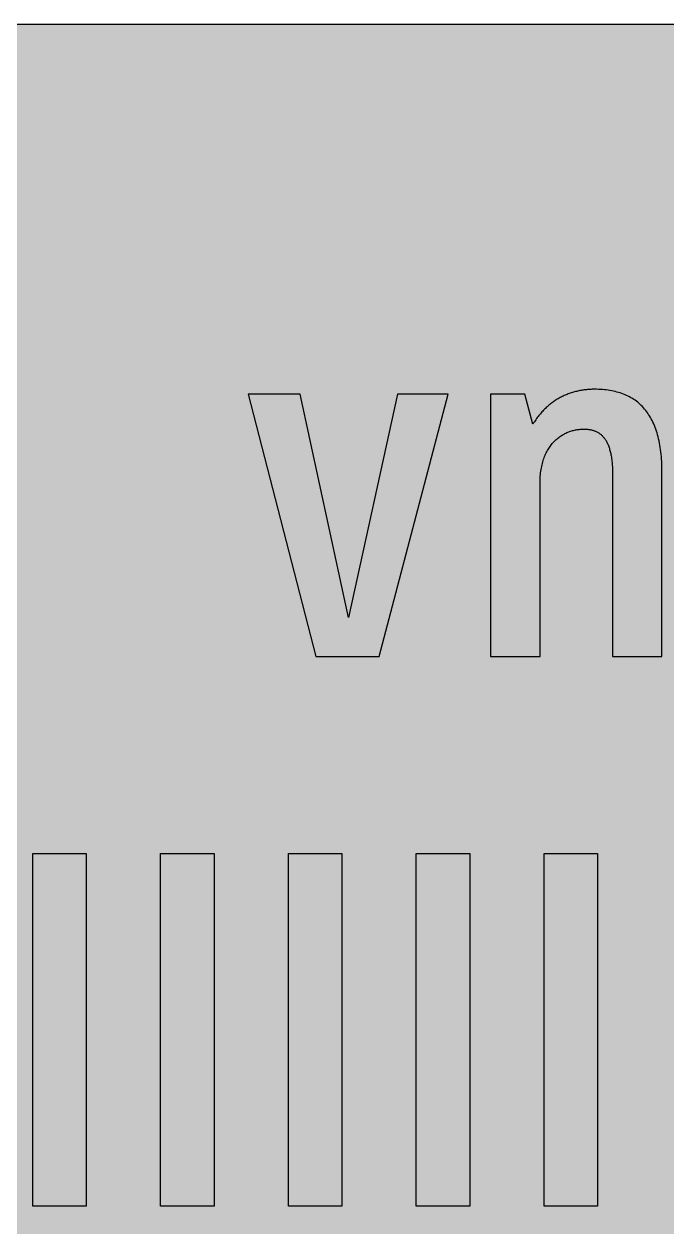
# Model space of a CAD drawing. Header units: millimetres. Extents: x 0 to 212, y 0 to 159.
# Drawn here: x 103.2 to 152.7, y 66.2 to 158.8 of the extents above; entities that cross this region are included whole.
import ezdxf

# ---------------------------------------------------------------- set-up
doc = ezdxf.new("R2010")
doc.units = ezdxf.units.MM

msp = doc.modelspace()

# ---------------------------------------------------------------- hatches: boundary and pattern name
for color, points in [(254, [(14.1633, 0.0536), (13.9878, 0.0533), (13.8125, 0.0559), (13.6373, 0.061), (13.462, 0.0686), (13.2893, 0.0787), (13.114, 0.0914), (12.9413, 0.1041), (12.7686, 0.1219), (12.5959, 0.1397), (12.4231, 0.16), (12.2504, 0.1829), (12.0777, 0.2057), (11.9075, 0.2337), (11.7373, 0.2616), (11.5672, 0.2921), (11.397, 0.3251), (11.2268, 0.3607), (11.0592, 0.3988), (10.8915, 0.4369), (10.7239, 0.4775), (10.5562, 0.5207), (10.3886, 0.5664), (10.2235, 0.6121), (10.0584, 0.6629), (9.8933, 0.7137), (9.7307, 0.7671), (9.5682, 0.8204), (9.4056, 0.8788), (9.2431, 0.9373), (9.083, 0.9982), (8.923, 1.0617), (8.763, 1.1252), (8.6055, 1.1938), (8.4455, 1.2624), (8.2906, 1.331), (8.1331, 1.4046), (7.9781, 1.4783), (7.8232, 1.5545), (7.6708, 1.6332), (7.5184, 1.7145), (7.366, 1.7958), (7.2161, 1.8796), (7.0663, 1.966), (6.919, 2.0523), (6.7716, 2.1438), (6.6243, 2.2352), (6.4795, 2.3266), (6.3348, 2.4232), (6.19, 2.5197), (6.0477, 2.6187), (5.908, 2.7178), (5.7683, 2.8194), (5.6286, 2.9235), (5.4915, 3.0302), (5.3543, 3.1369), (5.2197, 3.2461), (5.0851, 3.3579), (4.953, 3.4722), (4.8209, 3.5865), (4.6914, 3.7033), (4.5644, 3.8202), (4.4348, 3.9395), (4.3104, 4.0615), (4.1859, 4.1859), (4.0615, 4.3104), (3.9395, 4.4348), (3.8202, 4.5618), (3.7033, 4.6914), (3.5865, 4.8209), (3.4722, 4.953), (3.3579, 5.0851), (3.2487, 5.2197), (3.1369, 5.3543), (3.0302, 5.4915), (2.9235, 5.6286), (2.8194, 5.7683), (2.7178, 5.908), (2.6187, 6.0477), (2.5197, 6.19), (2.4232, 6.3348), (2.3266, 6.477), (2.2352, 6.6243), (2.1438, 6.7691), (2.0523, 6.919), (1.966, 7.0663), (1.8796, 7.2161), (1.7958, 7.366), (1.7145, 7.5184), (1.6332, 7.6708), (1.5545, 7.8232), (1.4783, 7.9781), (1.4046, 8.1331), (1.331, 8.2906), (1.2598, 8.4455), (1.1913, 8.603), (1.1252, 8.763), (1.0592, 8.923), (0.9982, 9.083), (0.9373, 9.2431), (0.8763, 9.4056), (0.8204, 9.5682), (0.7645, 9.7307), (0.7112, 9.8933), (0.6604, 10.0584), (0.6121, 10.2235), (0.5639, 10.3911), (0.5207, 10.5562), (0.4775, 10.7239), (0.4343, 10.8915), (0.3962, 11.0592), (0.3607, 11.2268), (0.3251, 11.397), (0.2921, 11.5672), (0.2616, 11.7373), (0.2311, 11.9075), (0.2057, 12.0802), (0.1803, 12.2504), (0.1575, 12.4231), (0.1372, 12.5959), (0.1194, 12.7686), (0.1041, 12.9413), (0.0889, 13.1166), (0.0787, 13.2893), (0.0686, 13.4645), (0.061, 13.6373), (0.0559, 13.8125), (0.0508, 13.9878), (0.0508, 14.163), (0.0522, 144.6925), (0.0508, 144.8664), (0.0559, 145.0416), (0.061, 145.2169), (0.0686, 145.3896), (0.0787, 145.5649), (0.0889, 145.7376), (0.1041, 145.9128), (0.1194, 146.0856), (0.1372, 146.2583), (0.1575, 146.431), (0.1803, 146.6037), (0.2057, 146.7739), (0.2311, 146.9466), (0.2616, 147.1168), (0.2921, 147.287), (0.3251, 147.4572), (0.3607, 147.6248), (0.3962, 147.795), (0.4343, 147.9626), (0.4775, 148.1303), (0.5207, 148.2979), (0.5639, 148.463), (0.6121, 148.6281), (0.6604, 148.7932), (0.7112, 148.9583), (0.7645, 149.1234), (0.8204, 149.286), (0.8763, 149.4485), (0.9373, 149.6111), (0.9982, 149.7711), (1.0592, 149.9311), (1.1252, 150.0911), (1.1913, 150.2486), (1.2598, 150.4061), (1.331, 150.5636), (1.4046, 150.7185), (1.4783, 150.876), (1.5545, 151.0284), (1.6332, 151.1833), (1.7145, 151.3357), (1.7958, 151.4856), (1.8796, 151.638), (1.966, 151.7879), (2.0523, 151.9352), (2.1438, 152.0825), (2.2352, 152.2298), (2.3266, 152.3746), (2.4232, 152.5194), (2.5197, 152.6616), (2.6187, 152.8039), (2.7178, 152.9461), (2.8194, 153.0858), (2.9235, 153.2255), (3.0302, 153.3627), (3.1369, 153.4973), (3.2487, 153.6344), (3.3579, 153.7665), (3.4722, 153.8986), (3.5865, 154.0307), (3.7033, 154.1602), (3.8202, 154.2898), (3.9395, 154.4168), (4.0615, 154.5438), (4.1859, 154.6682), (4.3104, 154.7901), (4.4348, 154.9121), (4.5644, 155.034), (4.6914, 155.1508), (4.8209, 155.2677), (4.953, 155.382), (5.0851, 155.4937), (5.2197, 155.6055), (5.3543, 155.7147), (5.4915, 155.8239), (5.6286, 155.9281), (5.7683, 156.0322), (5.908, 156.1338), (6.0477, 156.2354), (6.19, 156.3345), (6.3348, 156.431), (6.4795, 156.525), (6.6243, 156.6189), (6.7716, 156.7104), (6.919, 156.7993), (7.0663, 156.8882), (7.2161, 156.9745), (7.366, 157.0584), (7.5184, 157.1396), (7.6708, 157.2209), (7.8232, 157.2971), (7.9781, 157.3733), (8.1331, 157.4495), (8.2906, 157.5206), (8.4455, 157.5918), (8.6055, 157.6603), (8.763, 157.7289), (8.923, 157.7924), (9.083, 157.8559), (9.2431, 157.9169), (9.4056, 157.9753), (9.5682, 158.0337), (9.7307, 158.0871), (9.8933, 158.1404), (10.0584, 158.1912), (10.2235, 158.242), (10.3886, 158.2877), (10.5562, 158.3334), (10.7239, 158.3766), (10.8915, 158.4173), (11.0592, 158.4579), (11.2268, 158.4935), (11.397, 158.529), (11.5672, 158.562), (11.7373, 158.5925), (11.9075, 158.6205), (12.0777, 158.6484), (12.2504, 158.6713), (12.4231, 158.6941), (12.5959, 158.7144), (12.7686, 158.7322), (12.9413, 158.75), (13.114, 158.7627), (13.2893, 158.7754), (13.462, 158.7856), (13.6373, 158.7932), (13.8125, 158.7983), (13.9878, 158.8008), (14.163, 158.8033), (197.6078, 158.8036), (197.7822, 158.8008), (197.9574, 158.7983), (198.1327, 158.7932), (198.3054, 158.7856), (198.4807, 158.7754), (198.6534, 158.7627), (198.8287, 158.75), (199.0014, 158.7322), (199.1741, 158.7144), (199.3468, 158.6941), (199.5195, 158.6713), (199.6897, 158.6484), (199.8624, 158.6205), (200.0326, 158.5925), (200.2028, 158.562), (200.373, 158.529), (200.5432, 158.4935), (200.7108, 158.4579), (200.8784, 158.4173), (201.0461, 158.3766), (201.2137, 158.3334), (201.3788, 158.2877), (201.5465, 158.242), (201.7116, 158.1912), (201.8767, 158.1404), (202.0392, 158.0871), (202.2018, 158.0337), (202.3643, 157.9753), (202.5269, 157.9169), (202.6869, 157.8559), (202.8469, 157.7924), (203.007, 157.7289), (203.167, 157.6603), (203.3245, 157.5918), (203.4794, 157.5206), (203.6369, 157.4495), (203.7918, 157.3733), (203.9468, 157.2971), (204.0992, 157.2209), (204.2516, 157.1396), (204.404, 157.0584), (204.5538, 156.9745), (204.7037, 156.8882), (204.8535, 156.7993), (205.0009, 156.7104), (205.1456, 156.6189), (205.293, 156.525), (205.4352, 156.431), (205.58, 156.3345), (205.7222, 156.2354), (205.8619, 156.1338), (206.0016, 156.0322), (206.1413, 155.9281), (206.2785, 155.8239), (206.4156, 155.7147), (206.5503, 155.6055), (206.6849, 155.4937), (206.817, 155.382), (206.949, 155.2677), (207.0786, 155.1508), (207.2081, 155.034), (207.3351, 154.9121), (207.4596, 154.7901), (207.584, 154.6682), (207.7085, 154.5438), (207.8304, 154.4168), (207.9498, 154.2898), (208.0666, 154.1602), (208.1835, 154.0307), (208.2978, 153.8986), (208.4121, 153.7665), (208.5238, 153.6344), (208.6331, 153.4973), (208.7397, 153.3627), (208.8464, 153.2255), (208.9506, 153.0858), (209.0522, 152.9461), (209.1512, 152.8039), (209.2503, 152.6616), (209.3468, 152.5194), (209.4433, 152.3746), (209.5348, 152.2298), (209.6262, 152.0825), (209.7176, 151.9352), (209.804, 151.7879), (209.8904, 151.638), (209.9742, 151.4856), (210.0555, 151.3357), (210.1367, 151.1833), (210.2155, 151.0284), (210.2917, 150.876), (210.3653, 150.7185), (210.439, 150.5636), (210.5076, 150.4061), (210.5762, 150.2486), (210.6447, 150.0911), (210.7082, 149.9311), (210.7717, 149.7711), (210.8327, 149.6111), (210.8911, 149.4485), (210.9495, 149.286), (211.0029, 149.1234), (211.0562, 148.9583), (211.107, 148.7932), (211.1578, 148.6281), (211.2035, 148.463), (211.2493, 148.2979), (211.2924, 148.1303), (211.3331, 147.9626), (211.3712, 147.795), (211.4093, 147.6248), (211.4448, 147.4572), (211.4779, 147.287), (211.5083, 147.1168), (211.5363, 146.9466), (211.5642, 146.7739), (211.5871, 146.6037), (211.6099, 146.431), (211.6303, 146.2583), (211.648, 146.0856), (211.6658, 145.9128), (211.6785, 145.7376), (211.6912, 145.5649), (211.7014, 145.3896), (211.709, 145.2169), (211.7141, 145.0416), (211.7166, 144.8664), (211.7166, 144.6911), (211.7189, 14.1647), (211.7166, 13.9878), (211.7141, 13.8125), (211.709, 13.6373), (211.7014, 13.4645), (211.6912, 13.2893), (211.6785, 13.1166), (211.6658, 12.9413), (211.648, 12.7686), (211.6303, 12.5959), (211.6099, 12.4231), (211.5871, 12.2504), (211.5642, 12.0802), (211.5363, 11.9075), (211.5083, 11.7373), (211.4779, 11.5672), (211.4448, 11.397), (211.4093, 11.2268), (211.3712, 11.0592), (211.3331, 10.8915), (211.2924, 10.7239), (211.2493, 10.5562), (211.2035, 10.3911), (211.1578, 10.2235), (211.107, 10.0584), (211.0562, 9.8933), (211.0029, 9.7307), (210.9495, 9.5682), (210.8911, 9.4056), (210.8327, 9.2431), (210.7717, 9.083), (210.7082, 8.923), (210.6447, 8.763), (210.5762, 8.603), (210.5076, 8.4455), (210.439, 8.2906), (210.3653, 8.1331), (210.2917, 7.9781), (210.2155, 7.8232), (210.1367, 7.6708), (210.0555, 7.5184), (209.9742, 7.366), (209.8904, 7.2161), (209.804, 7.0663), (209.7176, 6.919), (209.6262, 6.7691), (209.5348, 6.6243), (209.4433, 6.477), (209.3468, 6.3348), (209.2503, 6.19), (209.1512, 6.0477), (209.0522, 5.908), (208.9506, 5.7683), (208.8464, 5.6286), (208.7397, 5.4915), (208.6331, 5.3543), (208.5238, 5.2197), (208.4121, 5.0851), (208.2978, 4.953), (208.1835, 4.8209), (208.0666, 4.6914), (207.9498, 4.5618), (207.8304, 4.4348), (207.7085, 4.3104), (207.584, 4.1859), (207.4596, 4.0615), (207.3351, 3.9395), (207.2081, 3.8202), (207.0786, 3.7033), (206.949, 3.5865), (206.817, 3.4722), (206.6849, 3.3579), (206.5503, 3.2461), (206.4156, 3.1369), (206.2785, 3.0302), (206.1413, 2.9235), (206.0016, 2.8194), (205.8619, 2.7178), (205.7222, 2.6187), (205.58, 2.5197), (205.4352, 2.4232), (205.293, 2.3266), (205.1456, 2.2352), (205.0009, 2.1438), (204.8535, 2.0523), (204.7037, 1.966), (204.5538, 1.8796), (204.404, 1.7958), (204.2516, 1.7145), (204.0992, 1.6332), (203.9468, 1.5545), (203.7918, 1.4783), (203.6369, 1.4046), (203.4794, 1.331), (203.3245, 1.2624), (203.167, 1.1938), (203.007, 1.1252), (202.8469, 1.0617), (202.6869, 0.9982), (202.5269, 0.9373), (202.3643, 0.8788), (202.2018, 0.8204), (202.0392, 0.7671), (201.8767, 0.7137), (201.7116, 0.6629), (201.5465, 0.6121), (201.3788, 0.5664), (201.2137, 0.5207), (201.0461, 0.4775), (200.8784, 0.4369), (200.7108, 0.3988), (200.5432, 0.3607), (200.373, 0.3251), (200.2028, 0.2921), (200.0326, 0.2616), (199.8624, 0.2337), (199.6897, 0.2057), (199.5195, 0.1829), (199.3468, 0.16), (199.1741, 0.1397), (199.0014, 0.1219), (198.8287, 0.1041), (198.6534, 0.0914), (198.4807, 0.0787), (198.3054, 0.0686), (198.1327, 0.061), (197.9574, 0.0559), (197.7822, 0.0533), (197.6069, 0.0533)]), (59, [(152.2786, 110.1203), (152.2786, 124.3221), (152.2755, 124.526), (152.273, 124.7292), (152.2654, 124.9274), (152.2552, 125.1204), (152.2451, 125.3134), (152.2298, 125.4989), (152.212, 125.6843), (152.1917, 125.8646), (152.1689, 126.0399), (152.146, 126.2151), (152.1181, 126.3853), (152.0876, 126.5504), (152.0546, 126.713), (152.019, 126.873), (151.9809, 127.0279), (151.9403, 127.1803), (151.8971, 127.3302), (151.8514, 127.475), (151.8031, 127.6172), (151.7523, 127.7569), (151.699, 127.8915), (151.6405, 128.0236), (151.5821, 128.1532), (151.5212, 128.2776), (151.4577, 128.3995), (151.3916, 128.5189), (151.323, 128.6332), (151.2519, 128.745), (151.1783, 128.8542), (151.1021, 128.9609), (151.0233, 129.0625), (150.942, 129.1615), (150.8608, 129.2581), (150.7744, 129.3495), (150.6855, 129.4384), (150.5941, 129.5248), (150.5001, 129.6086), (150.4061, 129.6873), (150.307, 129.7635), (150.2054, 129.8372), (150.1038, 129.9083), (149.9972, 129.9743), (149.8905, 130.0378), (149.7787, 130.0988), (149.667, 130.1572), (149.5501, 130.2131), (149.4333, 130.2639), (149.3139, 130.3122), (149.192, 130.3579), (149.0675, 130.4011), (148.9405, 130.4392), (148.811, 130.4773), (148.6789, 130.5103), (148.5443, 130.5408), (148.4071, 130.5687), (148.27, 130.5916), (148.1277, 130.6144), (147.9855, 130.6322), (147.8407, 130.65), (147.6908, 130.6627), (147.541, 130.6728), (147.3886, 130.6779), (147.2336, 130.683), (147.0762, 130.6855), (146.9898, 130.683), (146.9034, 130.683), (146.8145, 130.6779), (146.7282, 130.6754), (146.6418, 130.6703), (146.5555, 130.6627), (146.4716, 130.6551), (146.3853, 130.6449), (146.2989, 130.6347), (146.2151, 130.6246), (146.1287, 130.6119), (146.0449, 130.5966), (145.9611, 130.5814), (145.8773, 130.5662), (145.7935, 130.5484), (145.7096, 130.5281), (145.6284, 130.5077), (145.5445, 130.4849), (145.4633, 130.462), (145.382, 130.4392), (145.2982, 130.4138), (145.2194, 130.3858), (145.1381, 130.3579), (145.0569, 130.3299), (144.9781, 130.2969), (144.8994, 130.2664), (144.8206, 130.2334), (144.7419, 130.1979), (144.6632, 130.1623), (144.587, 130.1242), (144.5108, 130.0836), (144.4346, 130.0455), (144.3584, 130.0023), (144.2822, 129.9591), (144.2085, 129.9159), (144.1348, 129.8702), (144.0612, 129.8219), (143.9875, 129.7737), (143.9164, 129.7254), (143.8453, 129.6721), (143.7742, 129.6213), (143.703, 129.5654), (143.6345, 129.5095), (143.5659, 129.4536), (143.4973, 129.3952), (143.4287, 129.3368), (143.3627, 129.2733), (143.2966, 129.2123), (143.2306, 129.1463), (143.1671, 129.0828), (143.1011, 129.0142), (143.0376, 128.9456), (142.9766, 128.8771), (142.9156, 128.8059), (142.8547, 128.7323), (142.7937, 128.6561), (142.7353, 128.5824), (142.6769, 128.5037), (142.6185, 128.4249), (142.5626, 128.3437), (142.5067, 128.2624), (142.4508, 128.1786), (142.3975, 128.0947), (142.3441, 128.0084), (141.7228, 130.2988), (139.084, 130.2988), (139.084, 110.1203), (142.8873, 110.1203), (142.8873, 123.4292), (142.8877, 123.5735), (142.8902, 123.7158), (142.8979, 123.8555), (142.908, 123.9926), (142.9182, 124.1273), (142.9334, 124.2568), (142.9512, 124.3863), (142.969, 124.5108), (142.9893, 124.6327), (143.0147, 124.7521), (143.0401, 124.8689), (143.068, 124.9832), (143.0985, 125.0925), (143.1315, 125.2017), (143.1646, 125.3058), (143.2001, 125.41), (143.2382, 125.509), (143.2789, 125.6081), (143.3195, 125.7021), (143.3652, 125.7935), (143.4084, 125.8824), (143.4567, 125.9688), (143.5049, 126.0551), (143.5557, 126.1364), (143.6065, 126.2151), (143.6599, 126.2913), (143.7157, 126.3675), (143.7716, 126.4387), (143.8275, 126.5098), (143.8859, 126.5758), (143.9469, 126.6419), (144.0078, 126.7028), (144.0688, 126.7638), (144.1323, 126.8222), (144.1958, 126.8781), (144.2618, 126.9314), (144.3253, 126.9822), (144.3939, 127.0305), (144.46, 127.0787), (144.5285, 127.1219), (144.5971, 127.1651), (144.6682, 127.2057), (144.7368, 127.2438), (144.8079, 127.2819), (144.8791, 127.315), (144.9527, 127.348), (145.0238, 127.3785), (145.0975, 127.4064), (145.1686, 127.4343), (145.2423, 127.4597), (145.3159, 127.4826), (145.3896, 127.5029), (145.4633, 127.5207), (145.5369, 127.5385), (145.608, 127.5537), (145.6817, 127.569), (145.7554, 127.5817), (145.829, 127.5918), (145.9027, 127.5994), (145.9738, 127.6071), (146.0475, 127.6121), (146.1186, 127.6172), (146.1922, 127.6198), (146.2634, 127.6198), (146.3243, 127.6198), (146.3853, 127.6172), (146.4437, 127.6147), (146.5047, 127.6096), (146.5631, 127.6045), (146.6215, 127.5994), (146.6799, 127.5918), (146.7358, 127.5817), (146.7917, 127.5715), (146.8476, 127.5588), (146.9009, 127.5461), (146.9568, 127.5309), (147.0101, 127.5131), (147.0609, 127.4953), (147.1143, 127.4775), (147.1651, 127.4572), (147.2133, 127.4343), (147.2641, 127.4089), (147.3124, 127.3835), (147.3606, 127.3556), (147.4064, 127.3277), (147.4521, 127.2972), (147.4978, 127.2642), (147.541, 127.2311), (147.5842, 127.1956), (147.6273, 127.1575), (147.668, 127.1168), (147.7086, 127.0762), (147.7493, 127.033), (147.7874, 126.9873), (147.8255, 126.9416), (147.8636, 126.8908), (147.8991, 126.84), (147.9347, 126.7866), (147.9677, 126.7333), (148.0007, 126.6749), (148.0312, 126.6165), (148.0642, 126.5555), (148.0922, 126.492), (148.1226, 126.426), (148.1506, 126.3574), (148.176, 126.2888), (148.2014, 126.2151), (148.2268, 126.1415), (148.2496, 126.0627), (148.2725, 125.984), (148.2928, 125.9027), (148.3131, 125.8189), (148.3335, 125.7325), (148.3512, 125.6436), (148.3665, 125.5522), (148.3817, 125.4582), (148.397, 125.3617), (148.4097, 125.2626), (148.4224, 125.161), (148.4325, 125.0569), (148.4427, 124.9502), (148.4503, 124.841), (148.4579, 124.7292), (148.463, 124.6124), (148.4681, 124.4956), (148.4706, 124.3762), (148.4732, 124.2517), (148.4732, 124.1273), (148.4753, 110.1203)]), (59, [(135.8251, 130.2988), (131.9057, 130.2988), (128.1409, 113.1076), (124.4163, 130.2988), (120.4186, 130.2988), (125.6192, 110.1203), (130.5084, 110.1203)]), (59, [(103.8257, 94.9508), (107.9461, 94.9508), (107.9461, 67.787), (103.8257, 67.787)]), (59, [(113.6689, 94.9508), (117.7893, 94.9508), (117.7893, 67.787), (113.6689, 67.787)]), (59, [(123.5121, 94.9508), (127.6325, 94.9508), (127.6325, 67.787), (123.5121, 67.787)]), (59, [(133.3556, 94.9508), (137.4761, 94.9508), (137.4761, 67.787), (133.3556, 67.787)]), (59, [(143.1988, 94.9508), (147.3193, 94.9508), (147.3193, 67.787), (143.1988, 67.787)])]:
    msp.add_hatch(color=color).paths.add_polyline_path(points)
h = msp.add_hatch(color=59)
h.paths.add_polyline_path([(14.1633, 3.5814), (13.8887, 3.5839), (13.6169, 3.5941), (13.3477, 3.6119), (13.081, 3.6347), (12.8143, 3.6652), (12.5501, 3.7008), (12.2885, 3.7465), (12.0294, 3.7948), (11.7729, 3.8506), (11.5164, 3.9141), (11.2649, 3.9827), (11.016, 4.0564), (10.7671, 4.1351), (10.5232, 4.2215), (10.2819, 4.3129), (10.0432, 4.412), (9.8069, 4.5161), (9.5733, 4.6228), (9.3447, 4.7371), (9.1186, 4.8565), (8.8951, 4.9809), (8.6741, 5.113), (8.4582, 5.2476), (8.2448, 5.3873), (8.0366, 5.5321), (7.8308, 5.682), (7.6276, 5.8369), (7.4295, 5.9969), (7.2365, 6.1595), (7.046, 6.3297), (6.8605, 6.5024), (6.6777, 6.6802), (6.5024, 6.8605), (6.3271, 7.046), (6.1595, 7.2365), (5.9969, 7.432), (5.8369, 7.6302), (5.682, 7.8308), (5.5321, 8.0366), (5.3873, 8.2448), (5.2451, 8.4582), (5.1105, 8.6741), (4.9809, 8.8951), (4.8565, 9.1186), (4.7371, 9.3447), (4.6228, 9.5758), (4.5136, 9.8069), (4.4094, 10.0432), (4.3129, 10.2819), (4.2215, 10.5232), (4.1351, 10.7696), (4.0538, 11.016), (3.9802, 11.2649), (3.9116, 11.5189), (3.8506, 11.7729), (3.7948, 12.0294), (3.744, 12.2911), (3.7008, 12.5527), (3.6627, 12.8143), (3.6322, 13.081), (3.6093, 13.3502), (3.5916, 13.6195), (3.5814, 13.8913), (3.5789, 14.163), (3.58, 144.6925), (3.5814, 144.9654), (3.5916, 145.2347), (3.6093, 145.5064), (3.6322, 145.7731), (3.6627, 146.0398), (3.7008, 146.304), (3.744, 146.5656), (3.7948, 146.8247), (3.8506, 147.0812), (3.9116, 147.3352), (3.9802, 147.5892), (4.0538, 147.8382), (4.1351, 148.0845), (4.2215, 148.3309), (4.3129, 148.5722), (4.4094, 148.811), (4.5136, 149.0472), (4.6228, 149.2783), (4.7371, 149.5095), (4.8565, 149.7355), (4.9809, 149.9591), (5.1105, 150.1775), (5.2451, 150.3959), (5.3873, 150.6093), (5.5321, 150.8176), (5.682, 151.0233), (5.8369, 151.224), (5.9969, 151.4221), (6.1595, 151.6177), (6.3271, 151.8056), (6.5024, 151.9936), (6.6777, 152.1739), (6.8605, 152.3517), (7.046, 152.5245), (7.2365, 152.6946), (7.4295, 152.8572), (7.6276, 153.0172), (7.8308, 153.1722), (8.0366, 153.322), (8.2448, 153.4668), (8.4582, 153.6065), (8.6741, 153.7411), (8.8951, 153.8732), (9.1186, 153.9977), (9.3447, 154.117), (9.5733, 154.2313), (9.8069, 154.3406), (10.0432, 154.4422), (10.2819, 154.5412), (10.5232, 154.6327), (10.7671, 154.719), (11.016, 154.7978), (11.2649, 154.874), (11.5164, 154.9425), (11.7729, 155.0035), (12.0294, 155.0594), (12.2885, 155.1102), (12.5501, 155.1534), (12.8143, 155.1889), (13.081, 155.2194), (13.3477, 155.2448), (13.6169, 155.26), (13.8887, 155.2702), (14.163, 155.2753), (197.6078, 155.2758), (197.8787, 155.2702), (198.1505, 155.26), (198.4197, 155.2448), (198.689, 155.2194), (198.9557, 155.1889), (199.2173, 155.1534), (199.4789, 155.1102), (199.7405, 155.0594), (199.9971, 155.0035), (200.2511, 154.9425), (200.5051, 154.874), (200.754, 154.7978), (201.0004, 154.719), (201.2467, 154.6327), (201.488, 154.5412), (201.7268, 154.4422), (201.963, 154.3406), (202.1942, 154.2313), (202.4253, 154.117), (202.6514, 153.9977), (202.8749, 153.8732), (203.0959, 153.7411), (203.3118, 153.6065), (203.5251, 153.4668), (203.7334, 153.322), (203.9391, 153.1722), (204.1398, 153.0172), (204.3379, 152.8572), (204.5335, 152.6946), (204.724, 152.5245), (204.9094, 152.3517), (205.0898, 152.1739), (205.2676, 151.9936), (205.4403, 151.8056), (205.6105, 151.6177), (205.773, 151.4221), (205.933, 151.224), (206.088, 151.0233), (206.2378, 150.8176), (206.3826, 150.6093), (206.5223, 150.3959), (206.6569, 150.1775), (206.789, 149.9591), (206.9135, 149.7355), (207.0329, 149.5095), (207.1472, 149.2783), (207.2538, 149.0472), (207.358, 148.811), (207.457, 148.5722), (207.5485, 148.3309), (207.6348, 148.0845), (207.7136, 147.8382), (207.7872, 147.5892), (207.8558, 147.3352), (207.9193, 147.0812), (207.9752, 146.8247), (208.0235, 146.5656), (208.0692, 146.304), (208.1047, 146.0398), (208.1352, 145.7731), (208.1581, 145.5064), (208.1759, 145.2347), (208.186, 144.9654), (208.1911, 144.6911), (208.1911, 14.1647), (208.186, 13.8913), (208.1759, 13.6195), (208.1581, 13.3502), (208.1352, 13.081), (208.1047, 12.8143), (208.0692, 12.5527), (208.0235, 12.2911), (207.9752, 12.0294), (207.9193, 11.7729), (207.8558, 11.5189), (207.7872, 11.2649), (207.7136, 11.016), (207.6348, 10.7696), (207.5485, 10.5232), (207.457, 10.2819), (207.358, 10.0432), (207.2538, 9.8069), (207.1472, 9.5758), (207.0329, 9.3447), (206.9135, 9.1186), (206.789, 8.8951), (206.6569, 8.6741), (206.5223, 8.4582), (206.3826, 8.2448), (206.2378, 8.0366), (206.088, 7.8308), (205.933, 7.6302), (205.773, 7.432), (205.6105, 7.2365), (205.4403, 7.046), (205.2676, 6.8605), (205.0898, 6.6802), (204.9094, 6.5024), (204.724, 6.3297), (204.5335, 6.1595), (204.3379, 5.9969), (204.1398, 5.8369), (203.9391, 5.682), (203.7334, 5.5321), (203.5251, 5.3873), (203.3118, 5.2476), (203.0959, 5.113), (202.8749, 4.9809), (202.6514, 4.8565), (202.4253, 4.7371), (202.1942, 4.6228), (201.963, 4.5161), (201.7268, 4.412), (201.488, 4.3129), (201.2467, 4.2215), (201.0004, 4.1351), (200.754, 4.0564), (200.5051, 3.9827), (200.2511, 3.9141), (199.9971, 3.8506), (199.7405, 3.7948), (199.4789, 3.7465), (199.2173, 3.7008), (198.9557, 3.6652), (198.689, 3.6347), (198.4197, 3.6119), (198.1505, 3.5941), (197.8787, 3.5839), (197.6069, 3.5789)])
h.paths.add_polyline_path([(14.1633, 8.8731), (14.0259, 8.8748), (13.8887, 8.8798), (13.7541, 8.8875), (13.622, 8.9002), (13.4874, 8.9154), (13.3553, 8.9332), (13.2258, 8.9535), (13.0962, 8.9789), (12.9667, 9.0068), (12.8397, 9.0373), (12.7127, 9.0729), (12.5882, 9.1084), (12.4663, 9.1491), (12.3419, 9.1923), (12.2225, 9.238), (12.1031, 9.2888), (11.9837, 9.3396), (11.8694, 9.3929), (11.7526, 9.4513), (11.6408, 9.5098), (11.5291, 9.5733), (11.4198, 9.6368), (11.3106, 9.7053), (11.2039, 9.7765), (11.0998, 9.8476), (10.9957, 9.9238), (10.8966, 10), (10.7975, 10.0787), (10.6985, 10.1625), (10.6045, 10.2464), (10.5105, 10.3327), (10.4216, 10.4216), (10.3327, 10.5131), (10.2464, 10.6045), (10.16, 10.701), (10.0787, 10.7975), (10, 10.8966), (9.9212, 10.9982), (9.8476, 11.0998), (9.7739, 11.2039), (9.7053, 11.3106), (9.6368, 11.4198), (9.5707, 11.5291), (9.5098, 11.6408), (9.4488, 11.7551), (9.3929, 11.8694), (9.337, 11.9863), (9.2862, 12.1031), (9.238, 12.2225), (9.1923, 12.3444), (9.1491, 12.4663), (9.1084, 12.5908), (9.0703, 12.7152), (9.0373, 12.8397), (9.0068, 12.9692), (8.9789, 13.0962), (8.9535, 13.2258), (8.9306, 13.3579), (8.9129, 13.4899), (8.8976, 13.622), (8.8849, 13.7566), (8.8773, 13.8913), (8.8722, 14.0259), (8.8697, 14.163), (8.8717, 144.6925), (8.8722, 144.8283), (8.8773, 144.9629), (8.8849, 145.0975), (8.8976, 145.2321), (8.9129, 145.3642), (8.9306, 145.4963), (8.9535, 145.6284), (8.9789, 145.7579), (9.0068, 145.8849), (9.0373, 146.0144), (9.0703, 146.1389), (9.1084, 146.2634), (9.1491, 146.3878), (9.1923, 146.5097), (9.238, 146.6317), (9.2862, 146.751), (9.337, 146.8679), (9.3929, 146.9847), (9.4488, 147.099), (9.5098, 147.2133), (9.5707, 147.3251), (9.6368, 147.4343), (9.7053, 147.5435), (9.7739, 147.6502), (9.8476, 147.7543), (9.9212, 147.8559), (10, 147.9575), (10.0787, 148.0566), (10.16, 148.1531), (10.2464, 148.2496), (10.3327, 148.3411), (10.4216, 148.4325), (10.5105, 148.5214), (10.6045, 148.6078), (10.6985, 148.6916), (10.7975, 148.7754), (10.8966, 148.8542), (10.9957, 148.9304), (11.0998, 149.0066), (11.2039, 149.0777), (11.3106, 149.1488), (11.4198, 149.2174), (11.5291, 149.2809), (11.6408, 149.3444), (11.7526, 149.4028), (11.8694, 149.4612), (11.9837, 149.5146), (12.1031, 149.5679), (12.2225, 149.6162), (12.3419, 149.6619), (12.4663, 149.7051), (12.5882, 149.7457), (12.7127, 149.7813), (12.8397, 149.8168), (12.9667, 149.8473), (13.0962, 149.8752), (13.2258, 149.9006), (13.3553, 149.921), (13.4874, 149.9413), (13.622, 149.9565), (13.7541, 149.9667), (13.8887, 149.9768), (14.0259, 149.9819), (14.163, 149.9819), (197.6078, 149.9842), (197.7441, 149.9819), (197.8787, 149.9768), (198.0133, 149.9667), (198.1479, 149.9565), (198.28, 149.9413), (198.4121, 149.921), (198.5442, 149.9006), (198.6737, 149.8752), (198.8007, 149.8473), (198.9303, 149.8168), (199.0547, 149.7813), (199.1792, 149.7457), (199.3036, 149.7051), (199.4256, 149.6619), (199.5475, 149.6162), (199.6669, 149.5679), (199.7837, 149.5146), (199.9005, 149.4612), (200.0148, 149.4028), (200.1291, 149.3444), (200.2409, 149.2809), (200.3501, 149.2174), (200.4593, 149.1488), (200.566, 149.0777), (200.6702, 149.0066), (200.7718, 148.9304), (200.8734, 148.8542), (200.9724, 148.7754), (201.0689, 148.6916), (201.1655, 148.6078), (201.2569, 148.5214), (201.3483, 148.4325), (201.4372, 148.3411), (201.5236, 148.2496), (201.6074, 148.1531), (201.6912, 148.0566), (201.77, 147.9575), (201.8462, 147.8559), (201.9224, 147.7543), (201.9935, 147.6502), (202.0646, 147.5435), (202.1332, 147.4343), (202.1967, 147.3251), (202.2602, 147.2133), (202.3186, 147.099), (202.377, 146.9847), (202.4304, 146.8679), (202.4812, 146.751), (202.532, 146.6317), (202.5777, 146.5097), (202.6209, 146.3878), (202.6615, 146.2634), (202.6971, 146.1389), (202.7326, 146.0144), (202.7631, 145.8849), (202.7911, 145.7579), (202.8165, 145.6284), (202.8368, 145.4963), (202.8546, 145.3642), (202.8698, 145.2321), (202.8825, 145.0975), (202.8901, 144.9629), (202.8952, 144.8283), (202.8977, 144.6911), (202.8994, 14.1647), (202.8952, 14.0259), (202.8901, 13.8913), (202.8825, 13.7566), (202.8698, 13.622), (202.8546, 13.4899), (202.8368, 13.3579), (202.8165, 13.2258), (202.7911, 13.0962), (202.7631, 12.9692), (202.7326, 12.8397), (202.6971, 12.7152), (202.6615, 12.5908), (202.6209, 12.4663), (202.5777, 12.3444), (202.532, 12.2225), (202.4812, 12.1031), (202.4304, 11.9863), (202.377, 11.8694), (202.3186, 11.7551), (202.2602, 11.6408), (202.1967, 11.5291), (202.1332, 11.4198), (202.0646, 11.3106), (201.9935, 11.2039), (201.9224, 11.0998), (201.8462, 10.9982), (201.77, 10.8966), (201.6912, 10.7975), (201.6074, 10.701), (201.5236, 10.6045), (201.4372, 10.5131), (201.3483, 10.4216), (201.2569, 10.3327), (201.1655, 10.2464), (201.0689, 10.1625), (200.9724, 10.0787), (200.8734, 10), (200.7718, 9.9238), (200.6702, 9.8476), (200.566, 9.7765), (200.4593, 9.7053), (200.3501, 9.6368), (200.2409, 9.5733), (200.1291, 9.5098), (200.0148, 9.4513), (199.9005, 9.3929), (199.7837, 9.3396), (199.6669, 9.2888), (199.5475, 9.238), (199.4256, 9.1923), (199.3036, 9.1491), (199.1792, 9.1084), (199.0547, 9.0729), (198.9303, 9.0373), (198.8007, 9.0068), (198.6737, 8.9789), (198.5442, 8.9535), (198.4121, 8.9332), (198.28, 8.9154), (198.1479, 8.9002), (198.0133, 8.8875), (197.8787, 8.8798), (197.7441, 8.8748), (197.6069, 8.8722)], flags=16)
h = msp.add_hatch(color=59)
h.paths.add_polyline_path([(118.0123, 118.9284), (118.0123, 121.1404), (118.0109, 121.4247), (118.0059, 121.7066), (118.0008, 121.9835), (117.9906, 122.2578), (117.9805, 122.5271), (117.9678, 122.7912), (117.95, 123.0528), (117.9322, 123.3094), (117.9093, 123.5634), (117.8865, 123.8123), (117.8585, 124.0561), (117.8281, 124.2974), (117.795, 124.5337), (117.7595, 124.7648), (117.7214, 124.9934), (117.6807, 125.2169), (117.6376, 125.4354), (117.5893, 125.6513), (117.5385, 125.8621), (117.4852, 126.0704), (117.4293, 126.271), (117.3683, 126.4691), (117.3048, 126.6647), (117.2388, 126.8527), (117.1702, 127.0381), (117.0965, 127.2184), (117.0229, 127.3962), (116.9416, 127.5664), (116.8603, 127.7341), (116.774, 127.8992), (116.6825, 128.0566), (116.5911, 128.2116), (116.4946, 128.3614), (116.393, 128.5062), (116.2888, 128.6459), (116.1821, 128.7831), (116.0704, 128.9126), (115.9561, 129.0396), (115.8367, 129.1641), (115.7122, 129.2809), (115.5878, 129.3952), (115.4557, 129.5019), (115.3211, 129.606), (115.1839, 129.7051), (115.0417, 129.7991), (114.8944, 129.8905), (114.7445, 129.9743), (114.5896, 130.0556), (114.4321, 130.1318), (114.2695, 130.2029), (114.1019, 130.269), (113.9317, 130.3299), (113.7564, 130.3858), (113.5761, 130.4366), (113.3907, 130.4849), (113.2027, 130.5255), (113.0097, 130.5636), (112.8116, 130.5941), (112.6109, 130.622), (112.4026, 130.6449), (112.1918, 130.6627), (111.9759, 130.6754), (111.7575, 130.683), (111.5314, 130.6855), (111.3104, 130.683), (111.092, 130.6754), (110.8786, 130.6627), (110.6678, 130.6449), (110.4595, 130.6246), (110.2563, 130.5966), (110.0582, 130.5662), (109.8626, 130.5281), (109.6696, 130.4874), (109.4816, 130.4392), (109.2987, 130.3884), (109.1184, 130.3299), (108.9406, 130.269), (108.7679, 130.2004), (108.5977, 130.1293), (108.4326, 130.0505), (108.27, 129.9693), (108.1126, 129.8804), (107.9576, 129.7864), (107.8052, 129.6899), (107.6579, 129.5857), (107.5131, 129.4765), (107.3734, 129.3622), (107.2363, 129.2428), (107.1016, 129.1184), (106.9721, 128.9863), (106.8476, 128.8517), (106.7232, 128.7094), (106.6038, 128.5621), (106.4895, 128.4097), (106.3777, 128.2522), (106.2685, 128.0897), (106.1618, 127.922), (106.0602, 127.7468), (105.9637, 127.5664), (105.8697, 127.381), (105.7783, 127.1905), (105.6894, 126.9949), (105.6056, 126.7917), (105.5243, 126.5834), (105.4456, 126.3701), (105.3719, 126.1491), (105.3008, 125.923), (105.2347, 125.6919), (105.1712, 125.4557), (105.1103, 125.2144), (105.0519, 124.9655), (104.9985, 124.7089), (104.9477, 124.4498), (104.902, 124.1831), (104.8588, 123.9114), (104.8182, 123.632), (104.7801, 123.3475), (104.7445, 123.0579), (104.714, 122.7633), (104.6886, 122.4585), (104.6632, 122.1511), (104.6429, 121.8362), (104.6251, 121.5161), (104.6099, 121.1885), (104.5997, 120.8557), (104.5921, 120.5179), (104.587, 120.1725), (104.5845, 119.8194), (104.587, 119.4333), (104.5947, 119.0549), (104.6099, 118.684), (104.6277, 118.3259), (104.6505, 117.9754), (104.681, 117.635), (104.714, 117.3023), (104.7521, 116.9797), (104.7953, 116.6673), (104.8436, 116.3599), (104.8969, 116.0653), (104.9528, 115.7757), (105.0163, 115.4963), (105.0823, 115.2246), (105.1509, 114.9629), (105.2271, 114.7064), (105.3059, 114.46), (105.3871, 114.2213), (105.4735, 113.9901), (105.5649, 113.7666), (105.6589, 113.5482), (105.758, 113.3399), (105.8596, 113.1392), (105.9637, 112.9436), (106.0729, 112.7557), (106.1847, 112.5753), (106.299, 112.4026), (106.4184, 112.235), (106.5403, 112.075), (106.6648, 111.92), (106.7918, 111.7727), (106.9238, 111.633), (107.0559, 111.4958), (107.1931, 111.3663), (107.3302, 111.2444), (107.4725, 111.1275), (107.6147, 111.0158), (107.762, 110.9091), (107.9094, 110.8075), (108.0592, 110.7135), (108.2116, 110.6221), (108.3666, 110.5383), (108.524, 110.457), (108.6815, 110.3833), (108.8415, 110.3122), (109.0041, 110.2462), (109.1667, 110.1852), (109.3318, 110.1268), (109.4994, 110.076), (109.667, 110.0277), (109.8347, 109.982), (110.0049, 109.9439), (110.1776, 109.9058), (110.3503, 109.8753), (110.523, 109.8448), (110.6983, 109.8194), (110.8735, 109.7991), (111.0488, 109.7788), (111.2241, 109.7636), (111.4019, 109.7509), (111.5797, 109.7432), (111.7575, 109.7356), (111.9353, 109.7305), (112.1131, 109.7305), (112.2121, 109.7305), (112.3137, 109.7331), (112.4128, 109.7356), (112.5144, 109.7382), (112.6134, 109.7432), (112.7125, 109.7509), (112.8116, 109.7559), (112.9106, 109.7661), (113.0122, 109.7737), (113.1113, 109.7839), (113.2078, 109.794), (113.3069, 109.8067), (113.4059, 109.8194), (113.505, 109.8321), (113.6015, 109.8474), (113.7006, 109.8626), (113.7971, 109.8779), (113.8936, 109.8956), (113.9901, 109.9109), (114.0866, 109.9312), (114.1806, 109.949), (114.2771, 109.9693), (114.3711, 109.9896), (114.4651, 110.0099), (114.5591, 110.0328), (114.6531, 110.0557), (114.7445, 110.0785), (114.8359, 110.1014), (114.9274, 110.1242), (115.0188, 110.1496), (115.1077, 110.175), (115.1992, 110.2004), (115.2881, 110.2258), (115.3744, 110.2538), (115.4633, 110.2817), (115.5497, 110.3071), (115.636, 110.3351), (115.7199, 110.363), (115.8037, 110.3935), (115.8875, 110.4214), (115.9713, 110.4519), (116.0526, 110.4798), (116.1339, 110.5103), (116.2126, 110.5408), (116.2914, 110.5713), (116.3701, 110.6018), (116.4463, 110.6322), (116.5225, 110.6627), (116.5962, 110.6932), (116.6724, 110.7262), (116.7435, 110.7567), (116.8146, 110.7897), (116.8857, 110.8202), (116.9568, 110.8507), (117.0254, 110.8837), (117.0915, 110.9142), (117.1575, 110.9472), (117.2235, 110.9777), (117.287, 111.0107), (117.348, 111.0412), (117.409, 111.0717), (117.4699, 111.1047), (117.5283, 111.1352), (117.5842, 111.1656), (116.4608, 114.0008), (116.393, 113.9673), (116.3244, 113.9342), (116.2583, 113.9038), (116.1898, 113.8733), (116.1237, 113.8403), (116.0577, 113.8123), (115.9891, 113.7818), (115.9231, 113.7514), (115.857, 113.7234), (115.7884, 113.6955), (115.7224, 113.6675), (115.6564, 113.6396), (115.5903, 113.6117), (115.5243, 113.5863), (115.4582, 113.5609), (115.3922, 113.5355), (115.3262, 113.5101), (115.2601, 113.4847), (115.1941, 113.4618), (115.128, 113.4389), (115.062, 113.4135), (114.996, 113.3932), (114.9299, 113.3704), (114.8639, 113.3475), (114.8004, 113.3272), (114.7343, 113.3069), (114.6683, 113.2865), (114.6048, 113.2662), (114.5388, 113.2484), (114.4727, 113.2307), (114.4092, 113.2103), (114.3457, 113.1951), (114.2797, 113.1773), (114.2162, 113.1595), (114.1501, 113.1443), (114.0866, 113.1291), (114.0231, 113.1138), (113.9596, 113.0986), (113.8961, 113.0859), (113.8326, 113.0732), (113.7691, 113.0579), (113.7056, 113.0478), (113.6421, 113.0351), (113.5786, 113.0249), (113.5151, 113.0122), (113.4516, 113.0021), (113.3907, 112.9919), (113.3272, 112.9843), (113.2637, 112.9741), (113.2027, 112.9665), (113.1392, 112.9589), (113.0783, 112.9538), (113.0173, 112.9462), (112.9538, 112.9411), (112.8928, 112.936), (112.8319, 112.9309), (112.7709, 112.9259), (112.71, 112.9233), (112.649, 112.9182), (112.588, 112.9157), (112.5271, 112.9157), (112.4661, 112.9132), (112.4052, 112.9132), (112.3467, 112.9132), (112.2451, 112.9132), (112.1435, 112.9132), (112.0445, 112.9157), (111.9454, 112.9182), (111.8464, 112.9208), (111.7498, 112.9259), (111.6533, 112.9309), (111.5593, 112.936), (111.4654, 112.9436), (111.3714, 112.9538), (111.2774, 112.9665), (111.186, 112.9792), (111.0971, 112.9944), (111.0082, 113.0097), (110.9193, 113.03), (110.8329, 113.0503), (110.7465, 113.0732), (110.6627, 113.0986), (110.5789, 113.1265), (110.4951, 113.157), (110.4163, 113.1926), (110.3351, 113.2281), (110.2563, 113.2688), (110.1801, 113.3119), (110.1039, 113.3577), (110.0277, 113.4059), (109.9566, 113.4593), (109.8829, 113.5151), (109.8144, 113.5761), (109.7432, 113.6396), (109.6772, 113.7082), (109.6112, 113.7793), (109.5451, 113.8555), (109.4816, 113.9368), (109.4207, 114.0231), (109.3597, 114.112), (109.3013, 114.206), (109.2454, 114.3051), (109.1895, 114.4092), (109.1362, 114.5159), (109.0828, 114.6302), (109.032, 114.7496), (108.9838, 114.874), (108.9381, 115.0036), (108.8923, 115.1407), (108.8492, 115.2804), (108.806, 115.4278), (108.7653, 115.5802), (108.7272, 115.7402), (108.6917, 115.9053), (108.6561, 116.0755), (108.6256, 116.2533), (108.5952, 116.4387), (108.5647, 116.6292), (108.5393, 116.8273), (108.5139, 117.0305), (108.491, 117.2413), (108.4707, 117.4598), (108.4504, 117.6858), (108.4351, 117.9195), (108.4199, 118.1608), (108.4072, 118.4072), (108.397, 118.6637), (108.3894, 118.9279)])
edge = h.paths.add_edge_path(flags=16)
edge.add_line((111.4545, 127.6212), (111.5517, 127.6198))
edge.add_line((111.5517, 127.6198), (111.6482, 127.6172))
edge.add_line((111.6482, 127.6172), (111.7448, 127.6121))
edge.add_line((111.7448, 127.6121), (111.8387, 127.6045))
edge.add_line((111.8387, 127.6045), (111.9276, 127.5969))
edge.add_line((111.9276, 127.5969), (112.0191, 127.5867))
edge.add_line((112.0191, 127.5867), (112.1054, 127.574))
edge.add_line((112.1054, 127.574), (112.1918, 127.5588))
edge.add_line((112.1918, 127.5588), (112.2756, 127.541))
edge.add_line((112.2756, 127.541), (112.3569, 127.5232))
edge.add_line((112.3569, 127.5232), (112.4356, 127.5004))
edge.add_line((112.4356, 127.5004), (112.5144, 127.4775))
edge.add_line((112.5144, 127.4775), (112.5906, 127.4521))
edge.add_line((112.5906, 127.4521), (112.6668, 127.4216))
edge.add_line((112.6668, 127.4216), (112.7379, 127.3912))
edge.add_line((112.7379, 127.3912), (112.809, 127.3556))
edge.add_line((112.809, 127.3556), (112.8801, 127.32))
edge.add_line((112.8801, 127.32), (112.9462, 127.2819))
edge.add_line((112.9462, 127.2819), (113.0122, 127.2388))
edge.add_line((113.0122, 127.2388), (113.0757, 127.193))
edge.add_line((113.0757, 127.193), (113.1392, 127.1473))
edge.add_line((113.1392, 127.1473), (113.2002, 127.0965))
edge.add_line((113.2002, 127.0965), (113.2586, 127.0432))
edge.add_line((113.2586, 127.0432), (113.317, 126.9848))
edge.add_line((113.317, 126.9848), (113.3729, 126.9263))
edge.add_line((113.3729, 126.9263), (113.4262, 126.8628))
edge.add_line((113.4262, 126.8628), (113.4796, 126.7968))
edge.add_line((113.4796, 126.7968), (113.5304, 126.7282))
edge.add_line((113.5304, 126.7282), (113.5786, 126.6546))
edge.add_line((113.5786, 126.6546), (113.6269, 126.5784))
edge.add_line((113.6269, 126.5784), (113.6726, 126.4996))
edge.add_line((113.6726, 126.4996), (113.7183, 126.4158))
edge.add_line((113.7183, 126.4158), (113.7615, 126.3294))
edge.add_line((113.7615, 126.3294), (113.8047, 126.2405))
edge.add_line((113.8047, 126.2405), (113.8453, 126.1466))
edge.add_line((113.8453, 126.1466), (113.8834, 126.05))
edge.add_line((113.8834, 126.05), (113.9215, 125.9484))
edge.add_line((113.9215, 125.9484), (113.9571, 125.8443))
edge.add_line((113.9571, 125.8443), (113.9927, 125.7351))
edge.add_line((113.9927, 125.7351), (114.0257, 125.6233))
edge.add_line((114.0257, 125.6233), (114.0562, 125.5065))
edge.add_line((114.0562, 125.5065), (114.0866, 125.3846))
edge.add_line((114.0866, 125.3846), (114.1171, 125.2601))
edge.add_line((114.1171, 125.2601), (114.1451, 125.1331))
edge.add_line((114.1451, 125.1331), (114.1705, 124.9985))
edge.add_line((114.1705, 124.9985), (114.1959, 124.8613))
edge.add_line((114.1959, 124.8613), (114.2187, 124.7216))
edge.add_line((114.2187, 124.7216), (114.2416, 124.5743))
edge.add_line((114.2416, 124.5743), (114.2644, 124.4244))
edge.add_line((114.2644, 124.4244), (114.2822, 124.2695))
edge.add_line((114.2822, 124.2695), (114.3025, 124.1095))
edge.add_line((114.3025, 124.1095), (114.3203, 123.9469))
edge.add_line((114.3203, 123.9469), (114.3356, 123.7793))
edge.add_line((114.3356, 123.7793), (114.3508, 123.6066))
edge.add_line((114.3508, 123.6066), (114.366, 123.4262))
edge.add_line((114.366, 123.4262), (114.3787, 123.2459))
edge.add_line((114.3787, 123.2459), (114.3914, 123.0579))
edge.add_line((114.3914, 123.0579), (114.4016, 122.8649))
edge.add_line((114.4016, 122.8649), (114.4118, 122.6668))
edge.add_line((114.4118, 122.6668), (114.4194, 122.4661))
edge.add_line((114.4194, 122.4661), (114.427, 122.2578))
edge.add_line((114.427, 122.2578), (114.4321, 122.0445))
edge.add_line((114.4321, 122.0445), (114.4372, 121.8286))
edge.add_line((114.4372, 121.8286), (114.4422, 121.605))
edge.add_line((114.4422, 121.605), (108.428, 121.606))
edge.add_line((108.428, 121.606), (108.4377, 121.8514))
edge.add_line((108.4377, 121.8514), (108.4478, 122.0902))
edge.add_line((108.4478, 122.0902), (108.4605, 122.3213))
edge.add_line((108.4605, 122.3213), (108.4758, 122.5474))
edge.add_line((108.4758, 122.5474), (108.491, 122.7684))
edge.add_line((108.491, 122.7684), (108.5063, 122.9817))
edge.add_line((108.5063, 122.9817), (108.5266, 123.1875))
edge.add_line((108.5266, 123.1875), (108.5469, 123.3907))
edge.add_line((108.5469, 123.3907), (108.5672, 123.5837))
edge.add_line((108.5672, 123.5837), (108.5901, 123.7742))
edge.add_line((108.5901, 123.7742), (108.6129, 123.9571))
edge.add_line((108.6129, 123.9571), (108.6383, 124.1349))
edge.add_line((108.6383, 124.1349), (108.6663, 124.3051))
edge.add_line((108.6663, 124.3051), (108.6917, 124.4727))
edge.add_line((108.6917, 124.4727), (108.7222, 124.6327))
edge.add_line((108.7222, 124.6327), (108.7526, 124.7877))
edge.add_line((108.7526, 124.7877), (108.7831, 124.9375))
edge.add_line((108.7831, 124.9375), (108.8161, 125.0823))
edge.add_line((108.8161, 125.0823), (108.8517, 125.222))
edge.add_line((108.8517, 125.222), (108.8873, 125.3566))
edge.add_line((108.8873, 125.3566), (108.9228, 125.4862))
edge.add_line((108.9228, 125.4862), (108.9609, 125.6106))
edge.add_line((108.9609, 125.6106), (108.999, 125.73))
edge.add_line((108.999, 125.73), (109.0397, 125.8443))
edge.add_line((109.0397, 125.8443), (109.0803, 125.9535))
edge.add_line((109.0803, 125.9535), (109.1235, 126.0602))
edge.add_line((109.1235, 126.0602), (109.1667, 126.1618))
edge.add_line((109.1667, 126.1618), (109.2124, 126.2583))
edge.add_line((109.2124, 126.2583), (109.2581, 126.3523))
edge.add_line((109.2581, 126.3523), (109.3038, 126.4412))
edge.add_line((109.3038, 126.4412), (109.3521, 126.525))
edge.add_line((109.3521, 126.525), (109.4003, 126.6063))
edge.add_line((109.4003, 126.6063), (109.4511, 126.6825))
edge.add_line((109.4511, 126.6825), (109.5019, 126.7562))
edge.add_line((109.5019, 126.7562), (109.5553, 126.8247))
edge.add_line((109.5553, 126.8247), (109.6086, 126.8908))
edge.add_line((109.6086, 126.8908), (109.662, 126.9517))
edge.add_line((109.662, 126.9517), (109.7178, 127.0102))
edge.add_line((109.7178, 127.0102), (109.7737, 127.066))
edge.add_line((109.7737, 127.066), (109.8296, 127.1194))
edge.add_line((109.8296, 127.1194), (109.888, 127.1676))
edge.add_line((109.888, 127.1676), (109.9464, 127.2134))
edge.add_line((109.9464, 127.2134), (110.0074, 127.2565))
edge.add_line((110.0074, 127.2565), (110.0684, 127.2946))
edge.add_line((110.0684, 127.2946), (110.1293, 127.3327))
edge.add_line((110.1293, 127.3327), (110.1928, 127.3658))
edge.add_line((110.1928, 127.3658), (110.2563, 127.3988))
edge.add_line((110.2563, 127.3988), (110.3198, 127.4267))
edge.add_line((110.3198, 127.4267), (110.3859, 127.4547))
edge.add_line((110.3859, 127.4547), (110.4519, 127.4775))
edge.add_line((110.4519, 127.4775), (110.5179, 127.5004))
edge.add_line((110.5179, 127.5004), (110.584, 127.5207))
edge.add_line((110.584, 127.5207), (110.6526, 127.5385))
edge.add_line((110.6526, 127.5385), (110.7237, 127.5537))
edge.add_line((110.7237, 127.5537), (110.7923, 127.5664))
edge.add_line((110.7923, 127.5664), (110.8634, 127.5791))
edge.add_line((110.8634, 127.5791), (110.9345, 127.5893))
edge.add_line((110.9345, 127.5893), (111.0056, 127.5994))
edge.add_line((111.0056, 127.5994), (111.0793, 127.6045))
edge.add_line((111.0793, 127.6045), (111.1529, 127.6096))
edge.add_line((111.1529, 127.6096), (111.2266, 127.6147))
edge.add_line((111.2266, 127.6147), (111.3028, 127.6172))
edge.add_line((111.3028, 127.6172), (111.3765, 127.6198))
edge.add_line((111.3765, 127.6198), (111.4527, 127.6198))

# ---------------------------------------------------------------- linework, layer by layer
at = {"color": 254}
msp.add_lwpolyline([(14.163, 158.8033), (197.6078, 158.8036)], dxfattribs=at)
at = {"color": 59}
for points in [[(152.2786, 110.1203), (152.2786, 124.3221), (152.2755, 124.526), (152.273, 124.7292), (152.2654, 124.9274), (152.2552, 125.1204), (152.2451, 125.3134), (152.2298, 125.4989), (152.212, 125.6843), (152.1917, 125.8646), (152.1689, 126.0399), (152.146, 126.2151), (152.1181, 126.3853), (152.0876, 126.5504), (152.0546, 126.713), (152.019, 126.873), (151.9809, 127.0279), (151.9403, 127.1803), (151.8971, 127.3302), (151.8514, 127.475), (151.8031, 127.6172), (151.7523, 127.7569), (151.699, 127.8915), (151.6405, 128.0236), (151.5821, 128.1532), (151.5212, 128.2776), (151.4577, 128.3995), (151.3916, 128.5189), (151.323, 128.6332), (151.2519, 128.745), (151.1783, 128.8542), (151.1021, 128.9609), (151.0233, 129.0625), (150.942, 129.1615), (150.8608, 129.2581), (150.7744, 129.3495), (150.6855, 129.4384), (150.5941, 129.5248), (150.5001, 129.6086), (150.4061, 129.6873), (150.307, 129.7635), (150.2054, 129.8372), (150.1038, 129.9083), (149.9972, 129.9743), (149.8905, 130.0378), (149.7787, 130.0988), (149.667, 130.1572), (149.5501, 130.2131), (149.4333, 130.2639), (149.3139, 130.3122), (149.192, 130.3579), (149.0675, 130.4011), (148.9405, 130.4392), (148.811, 130.4773), (148.6789, 130.5103), (148.5443, 130.5408), (148.4071, 130.5687), (148.27, 130.5916), (148.1277, 130.6144), (147.9855, 130.6322), (147.8407, 130.65), (147.6908, 130.6627), (147.541, 130.6728), (147.3886, 130.6779), (147.2336, 130.683), (147.0762, 130.6855), (146.9898, 130.683), (146.9034, 130.683), (146.8145, 130.6779), (146.7282, 130.6754), (146.6418, 130.6703), (146.5555, 130.6627), (146.4716, 130.6551), (146.3853, 130.6449), (146.2989, 130.6347), (146.2151, 130.6246), (146.1287, 130.6119), (146.0449, 130.5966), (145.9611, 130.5814), (145.8773, 130.5662), (145.7935, 130.5484), (145.7096, 130.5281), (145.6284, 130.5077), (145.5445, 130.4849), (145.4633, 130.462), (145.382, 130.4392), (145.2982, 130.4138), (145.2194, 130.3858), (145.1381, 130.3579), (145.0569, 130.3299), (144.9781, 130.2969), (144.8994, 130.2664), (144.8206, 130.2334), (144.7419, 130.1979), (144.6632, 130.1623), (144.587, 130.1242), (144.5108, 130.0836), (144.4346, 130.0455), (144.3584, 130.0023), (144.2822, 129.9591), (144.2085, 129.9159), (144.1348, 129.8702), (144.0612, 129.8219), (143.9875, 129.7737), (143.9164, 129.7254), (143.8453, 129.6721), (143.7742, 129.6213), (143.703, 129.5654), (143.6345, 129.5095), (143.5659, 129.4536), (143.4973, 129.3952), (143.4287, 129.3368), (143.3627, 129.2733), (143.2966, 129.2123), (143.2306, 129.1463), (143.1671, 129.0828), (143.1011, 129.0142), (143.0376, 128.9456), (142.9766, 128.8771), (142.9156, 128.8059), (142.8547, 128.7323), (142.7937, 128.6561), (142.7353, 128.5824), (142.6769, 128.5037), (142.6185, 128.4249), (142.5626, 128.3437), (142.5067, 128.2624), (142.4508, 128.1786), (142.3975, 128.0947), (142.3441, 128.0084), (141.7228, 130.2988), (139.084, 130.2988), (139.084, 110.1203), (142.8873, 110.1203), (142.8873, 123.4292), (142.8877, 123.5735), (142.8902, 123.7158), (142.8979, 123.8555), (142.908, 123.9926), (142.9182, 124.1273), (142.9334, 124.2568), (142.9512, 124.3863), (142.969, 124.5108), (142.9893, 124.6327), (143.0147, 124.7521), (143.0401, 124.8689), (143.068, 124.9832), (143.0985, 125.0925), (143.1315, 125.2017), (143.1646, 125.3058), (143.2001, 125.41), (143.2382, 125.509), (143.2789, 125.6081), (143.3195, 125.7021), (143.3652, 125.7935), (143.4084, 125.8824), (143.4567, 125.9688), (143.5049, 126.0551), (143.5557, 126.1364), (143.6065, 126.2151), (143.6599, 126.2913), (143.7157, 126.3675), (143.7716, 126.4387), (143.8275, 126.5098), (143.8859, 126.5758), (143.9469, 126.6419), (144.0078, 126.7028), (144.0688, 126.7638), (144.1323, 126.8222), (144.1958, 126.8781), (144.2618, 126.9314), (144.3253, 126.9822), (144.3939, 127.0305), (144.46, 127.0787), (144.5285, 127.1219), (144.5971, 127.1651), (144.6682, 127.2057), (144.7368, 127.2438), (144.8079, 127.2819), (144.8791, 127.315), (144.9527, 127.348), (145.0238, 127.3785), (145.0975, 127.4064), (145.1686, 127.4343), (145.2423, 127.4597), (145.3159, 127.4826), (145.3896, 127.5029), (145.4633, 127.5207), (145.5369, 127.5385), (145.608, 127.5537), (145.6817, 127.569), (145.7554, 127.5817), (145.829, 127.5918), (145.9027, 127.5994), (145.9738, 127.6071), (146.0475, 127.6121), (146.1186, 127.6172), (146.1922, 127.6198), (146.2634, 127.6198), (146.3243, 127.6198), (146.3853, 127.6172), (146.4437, 127.6147), (146.5047, 127.6096), (146.5631, 127.6045), (146.6215, 127.5994), (146.6799, 127.5918), (146.7358, 127.5817), (146.7917, 127.5715), (146.8476, 127.5588), (146.9009, 127.5461), (146.9568, 127.5309), (147.0101, 127.5131), (147.0609, 127.4953), (147.1143, 127.4775), (147.1651, 127.4572), (147.2133, 127.4343), (147.2641, 127.4089), (147.3124, 127.3835), (147.3606, 127.3556), (147.4064, 127.3277), (147.4521, 127.2972), (147.4978, 127.2642), (147.541, 127.2311), (147.5842, 127.1956), (147.6273, 127.1575), (147.668, 127.1168), (147.7086, 127.0762), (147.7493, 127.033), (147.7874, 126.9873), (147.8255, 126.9416), (147.8636, 126.8908), (147.8991, 126.84), (147.9347, 126.7866), (147.9677, 126.7333), (148.0007, 126.6749), (148.0312, 126.6165), (148.0642, 126.5555), (148.0922, 126.492), (148.1226, 126.426), (148.1506, 126.3574), (148.176, 126.2888), (148.2014, 126.2151), (148.2268, 126.1415), (148.2496, 126.0627), (148.2725, 125.984), (148.2928, 125.9027), (148.3131, 125.8189), (148.3335, 125.7325), (148.3512, 125.6436), (148.3665, 125.5522), (148.3817, 125.4582), (148.397, 125.3617), (148.4097, 125.2626), (148.4224, 125.161), (148.4325, 125.0569), (148.4427, 124.9502), (148.4503, 124.841), (148.4579, 124.7292), (148.463, 124.6124), (148.4681, 124.4956), (148.4706, 124.3762), (148.4732, 124.2517), (148.4732, 124.1273), (148.4753, 110.1203), (152.2786, 110.1203)], [(135.8251, 130.2988), (131.9057, 130.2988), (128.1409, 113.1076), (124.4163, 130.2988), (120.4186, 130.2988), (125.6192, 110.1203), (130.5084, 110.1203), (135.8251, 130.2988)], [(103.8257, 94.9508), (107.9461, 94.9508), (107.9461, 67.787), (103.8257, 67.787), (103.8257, 94.9508)], [(113.6689, 94.9508), (117.7893, 94.9508), (117.7893, 67.787), (113.6689, 67.787), (113.6689, 94.9508)], [(123.5121, 94.9508), (127.6325, 94.9508), (127.6325, 67.787), (123.5121, 67.787), (123.5121, 94.9508)], [(133.3556, 94.9508), (137.4761, 94.9508), (137.4761, 67.787), (133.3556, 67.787), (133.3556, 94.9508)], [(143.1988, 94.9508), (147.3193, 94.9508), (147.3193, 67.787), (143.1988, 67.787), (143.1988, 94.9508)]]:
    msp.add_lwpolyline(points, dxfattribs=at)

doc.saveas('drawing.dxf')
